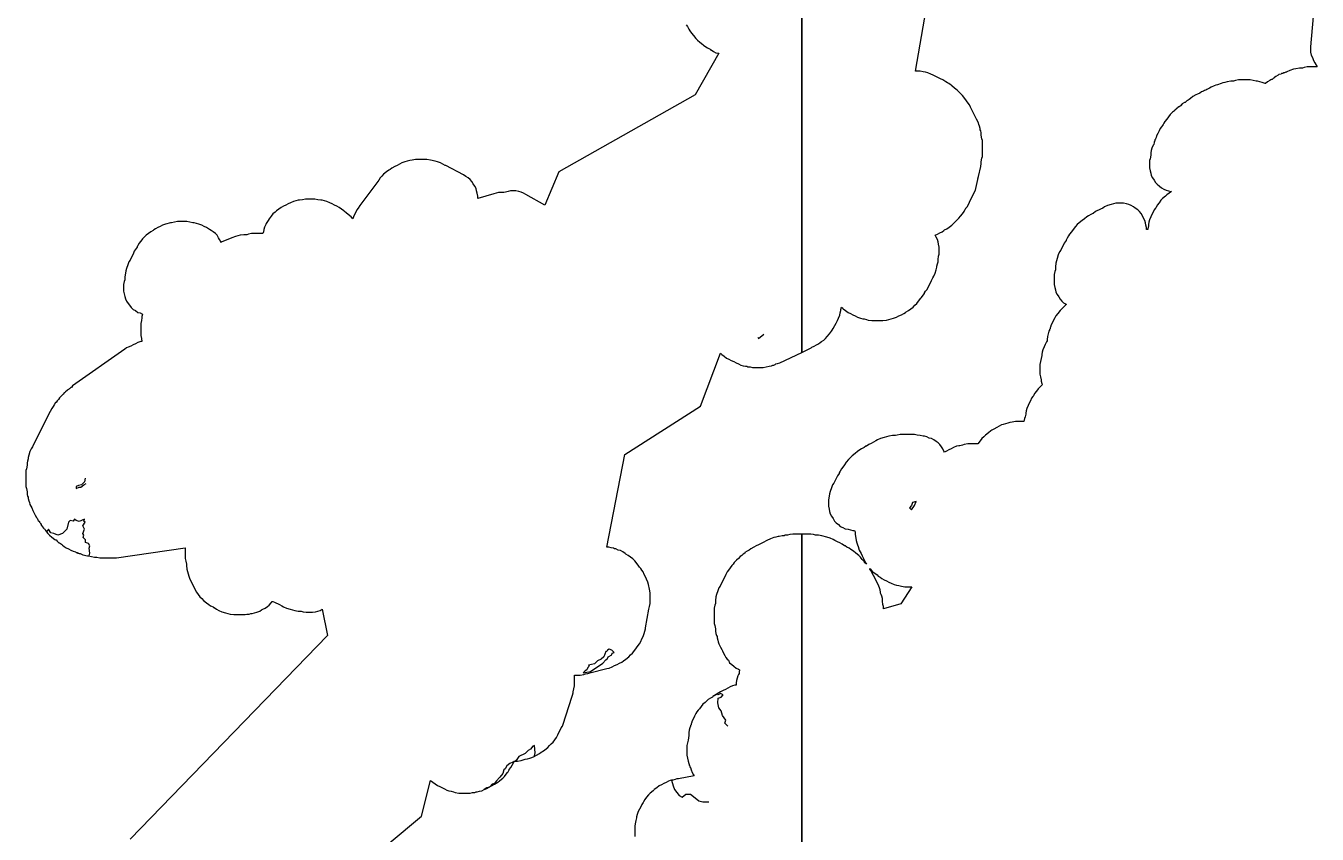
# Model space of a CAD drawing. Header units: metres. Extents: x 0 to 1325, y -1 to 773.
# Drawn here: x 237.58 to 259.38, y 275.21 to 288.84 of the extents above; entities that cross this region are included whole.
import ezdxf

# ---------------------------------------------------------------- set-up
doc = ezdxf.new("R2010")
doc.units = ezdxf.units.M

msp = doc.modelspace()

# ---------------------------------------------------------------- linework, layer by layer
at = {"layer": 'CUT'}
for points in [[(240.95, 272.748), (244.26, 275.508), (244.41, 276.108), (244.53, 276.028), (244.57, 276.008), (244.65, 275.968), (244.69, 275.948), (244.72, 275.938), (244.76, 275.928), (244.8, 275.918), (244.83, 275.908), (244.89, 275.898), (244.94, 275.898), (245.03, 275.898), (245.08, 275.898), (245.12, 275.908), (245.14, 275.908), (245.16, 275.908), (245.18, 275.918), (245.2, 275.918), (245.24, 275.928), (245.28, 275.938), (245.32, 275.958), (245.36, 275.978), (245.4, 275.998), (245.44, 276.018), (245.49, 276.048), (245.52, 276.068), (245.54, 276.078), (245.58, 276.108), (245.63, 276.148), (245.66, 276.178), (245.69, 276.218), (245.71, 276.248), (245.72, 276.258), (245.73, 276.268), (245.74, 276.288), (245.74, 276.298), (245.77, 276.328), (245.79, 276.368), (245.81, 276.408), (245.82, 276.418), (245.83, 276.438), (245.88, 276.438), (245.94, 276.448), (246.01, 276.468), (246.05, 276.478), (246.09, 276.488), (246.12, 276.498), (246.16, 276.518), (246.2, 276.538), (246.25, 276.568), (246.28, 276.588), (246.3, 276.598), (246.34, 276.628), (246.39, 276.668), (246.42, 276.698), (246.45, 276.728), (246.48, 276.758), (246.51, 276.798), (246.54, 276.838), (246.56, 276.878), (246.62, 276.998), (246.64, 277.028), (246.65, 277.058), (246.8, 277.518), (246.81, 277.548), (246.82, 277.588), (246.82, 277.608), (246.83, 277.658), (246.84, 277.708), (246.84, 277.748), (246.84, 277.838), (246.84, 277.888), (246.89, 277.888), (246.94, 277.888), (247, 277.898), (247.03, 277.908), (247.07, 277.918), (247.1, 277.928), (247.39, 277.998), (247.43, 278.008), (247.48, 278.028), (247.52, 278.048), (247.56, 278.068), (247.6, 278.088), (247.64, 278.108), (247.67, 278.128), (247.71, 278.158), (247.76, 278.198), (247.79, 278.228), (247.82, 278.258), (247.86, 278.308), (247.89, 278.348), (247.92, 278.388), (247.94, 278.418), (247.96, 278.458), (247.98, 278.498), (248, 278.538), (248.02, 278.588), (248.03, 278.628), (248.04, 278.668), (248.04, 278.688), (248.1, 278.998), (248.11, 279.048), (248.12, 279.098), (248.12, 279.138), (248.12, 279.228), (248.12, 279.278), (248.11, 279.338), (248.09, 279.418), (248.08, 279.458), (248.06, 279.508), (248.04, 279.548), (248.02, 279.588), (248, 279.628), (247.98, 279.658), (247.96, 279.688), (247.94, 279.708), (247.93, 279.728), (247.9, 279.768), (247.86, 279.818), (247.83, 279.848), (247.79, 279.878), (247.75, 279.908), (247.71, 279.928), (247.7, 279.938), (247.66, 279.968), (247.62, 279.988), (247.58, 279.998), (247.54, 280.018), (247.52, 280.018), (247.5, 280.028), (247.46, 280.038), (247.42, 280.048), (247.39, 280.048), (247.69, 281.608), (248.97, 282.428), (249.31, 283.318), (249.33, 283.298), (249.37, 283.268), (249.41, 283.238), (249.45, 283.218), (249.49, 283.198), (249.53, 283.178), (249.57, 283.158), (249.61, 283.138), (249.65, 283.118), (249.69, 283.108), (249.73, 283.098), (249.75, 283.098), (249.77, 283.088), (249.79, 283.088), (249.81, 283.088), (249.85, 283.078), (249.9, 283.078), (249.99, 283.078), (250.03, 283.078), (250.08, 283.088), (250.13, 283.098), (250.17, 283.108), (250.19, 283.118), (250.2, 283.118), (250.21, 283.118), (250.23, 283.128), (250.24, 283.138), (250.27, 283.148), (250.31, 283.158), (250.68, 283.328), (250.68, 296.198)], [(250.68, 296.198), (250.68, 283.328), (250.84, 283.408), (250.84, 283.408), (250.85, 283.418), (250.89, 283.438), (250.93, 283.458), (250.96, 283.478), (250.99, 283.498), (251.01, 283.518), (251.05, 283.538), (251.08, 283.568), (251.11, 283.598), (251.15, 283.648), (251.18, 283.688), (251.19, 283.708), (251.21, 283.738), (251.24, 283.788), (251.26, 283.828), (251.28, 283.868), (251.3, 283.908), (251.32, 283.958), (251.33, 283.998), (251.34, 284.038), (251.34, 284.058), (251.35, 284.098), (251.37, 284.078), (251.38, 284.068), (251.42, 284.038), (251.46, 284.008), (251.5, 283.988), (251.54, 283.968), (251.58, 283.948), (251.62, 283.928), (251.67, 283.908), (251.71, 283.898), (251.73, 283.898), (251.77, 283.888), (251.8, 283.878), (251.86, 283.868), (251.91, 283.868), (252, 283.868), (252.05, 283.868), (252.11, 283.878), (252.15, 283.888), (252.19, 283.898), (252.23, 283.908), (252.28, 283.928), (252.32, 283.948), (252.36, 283.968), (252.4, 283.988), (252.43, 284.008), (252.44, 284.018), (252.48, 284.038), (252.52, 284.068), (252.56, 284.098), (252.59, 284.128), (252.62, 284.158), (252.65, 284.198), (252.69, 284.248), (252.7, 284.258), (252.73, 284.298), (252.75, 284.328), (252.75, 284.338), (252.77, 284.368), (252.79, 284.388), (252.82, 284.438), (252.83, 284.468), (252.85, 284.508), (252.87, 284.548), (252.89, 284.588), (252.91, 284.618), (252.93, 284.668), (252.95, 284.728), (252.96, 284.768), (252.96, 284.788), (252.97, 284.828), (252.98, 284.858), (252.98, 284.898), (252.99, 284.958), (253, 284.988), (253, 285.028), (253, 285.068), (253, 285.108), (252.99, 285.158), (252.98, 285.198), (252.97, 285.238), (252.95, 285.278), (252.93, 285.308), (252.97, 285.328), (253.01, 285.348), (253.05, 285.368), (253.08, 285.388), (253.09, 285.398), (253.13, 285.418), (253.17, 285.448), (253.21, 285.478), (253.24, 285.508), (253.3, 285.568), (253.33, 285.598), (253.36, 285.628), (253.39, 285.668), (253.42, 285.708), (253.44, 285.748), (253.45, 285.758), (253.45, 285.768), (253.47, 285.788), (253.5, 285.838), (253.51, 285.868), (253.58, 286.008), (253.61, 286.068), (253.62, 286.098), (253.63, 286.148), (253.64, 286.198), (253.65, 286.248), (253.65, 286.258), (253.66, 286.298), (253.7, 286.468), (253.7, 286.478), (253.71, 286.508), (253.71, 286.548), (253.72, 286.608), (253.73, 286.638), (253.73, 286.678), (253.73, 286.868), (253.73, 286.908), (253.72, 286.938), (253.71, 286.998), (253.71, 287.038), (253.7, 287.068), (253.69, 287.088), (253.69, 287.108), (253.68, 287.148), (253.67, 287.178), (253.66, 287.208), (253.63, 287.268), (253.53, 287.468), (253.51, 287.508), (253.49, 287.538), (253.46, 287.578), (253.43, 287.618), (253.39, 287.668), (253.36, 287.698), (253.33, 287.728), (253.3, 287.758), (253.26, 287.788), (253.21, 287.828), (253.2, 287.838), (253.16, 287.868), (253.14, 287.878), (253.11, 287.898), (253.06, 287.928), (253.02, 287.948), (252.94, 287.988), (252.9, 288.008), (252.86, 288.028), (252.81, 288.048), (252.77, 288.058), (252.73, 288.068), (252.68, 288.078), (252.64, 288.078), (252.6, 288.078), (252.83, 289.418)], [(248.73, 288.858), (248.75, 288.828), (248.77, 288.788), (248.79, 288.758), (248.82, 288.718), (248.85, 288.678), (248.89, 288.628), (248.92, 288.598), (248.96, 288.568), (249.01, 288.528), (249.02, 288.518), (249.06, 288.488), (249.09, 288.468), (249.13, 288.448), (249.14, 288.438), (249.15, 288.438), (249.19, 288.408), (249.23, 288.388), (249.27, 288.378), (249.28, 288.378), (248.88, 287.678), (246.58, 286.378), (246.34, 285.818), (246.02, 285.998), (245.98, 286.018), (245.94, 286.038), (245.9, 286.048), (245.85, 286.058), (245.81, 286.058), (245.76, 286.058), (245.72, 286.048), (245.68, 286.038), (245.65, 286.028), (245.63, 286.028), (245.61, 286.028), (245.56, 286.028), (245.52, 286.018), (245.48, 286.008), (245.21, 285.928), (245.21, 285.968), (245.2, 286.018), (245.19, 286.058), (245.18, 286.098), (245.16, 286.138), (245.13, 286.178), (245.11, 286.218), (245.08, 286.248), (245.05, 286.278), (245.01, 286.298), (244.97, 286.328), (244.67, 286.488), (244.66, 286.488), (244.62, 286.508), (244.58, 286.528), (244.53, 286.548), (244.49, 286.558), (244.41, 286.578), (244.35, 286.588), (244.3, 286.588), (244.21, 286.588), (244.16, 286.588), (244.1, 286.578), (244.06, 286.568), (244.02, 286.558), (243.98, 286.548), (243.93, 286.528), (243.89, 286.508), (243.85, 286.488), (243.81, 286.468), (243.76, 286.438), (243.73, 286.418), (243.71, 286.408), (243.67, 286.378), (243.62, 286.338), (243.59, 286.308), (243.56, 286.278), (243.54, 286.238), (243.52, 286.218), (243.22, 285.808), (243.19, 285.768), (243.17, 285.738), (243.15, 285.698), (243.13, 285.658), (243.11, 285.618), (243.1, 285.588), (243.07, 285.618), (243.02, 285.658), (242.99, 285.688), (242.96, 285.708), (242.95, 285.718), (242.91, 285.748), (242.87, 285.778), (242.83, 285.798), (242.79, 285.818), (242.75, 285.838), (242.71, 285.858), (242.66, 285.878), (242.62, 285.888), (242.58, 285.898), (242.56, 285.898), (242.51, 285.908), (242.46, 285.918), (242.42, 285.918), (242.34, 285.918), (242.3, 285.918), (242.25, 285.908), (242.2, 285.898), (242.18, 285.898), (242.1, 285.878), (242.05, 285.858), (242.01, 285.838), (241.97, 285.818), (241.93, 285.798), (241.89, 285.778), (241.85, 285.748), (241.81, 285.718), (241.8, 285.708), (241.79, 285.698), (241.75, 285.668), (241.72, 285.628), (241.69, 285.588), (241.67, 285.558), (241.64, 285.508), (241.63, 285.488), (241.61, 285.448), (241.6, 285.408), (241.59, 285.368), (241.58, 285.338), (241.43, 285.338), (241.39, 285.338), (241.34, 285.328), (241.31, 285.318), (241.29, 285.318), (241.26, 285.318), (241.2, 285.308), (241.16, 285.298), (241.12, 285.288), (241.06, 285.268), (241.02, 285.248), (240.89, 285.198), (240.87, 285.188), (240.87, 285.198), (240.85, 285.238), (240.83, 285.268), (240.81, 285.308), (240.78, 285.338), (240.74, 285.368), (240.71, 285.388), (240.68, 285.408), (240.63, 285.438), (240.59, 285.458), (240.55, 285.478), (240.5, 285.498), (240.42, 285.518), (240.4, 285.518), (240.35, 285.528), (240.3, 285.538), (240.26, 285.538), (240.18, 285.538), (240.14, 285.538), (240.09, 285.528), (240.04, 285.518), (240.02, 285.518), (239.94, 285.498), (239.89, 285.478), (239.85, 285.458), (239.81, 285.438), (239.77, 285.418), (239.74, 285.398), (239.73, 285.388), (239.69, 285.368), (239.65, 285.338), (239.61, 285.308), (239.58, 285.278), (239.55, 285.248), (239.52, 285.208), (239.49, 285.168), (239.47, 285.128), (239.46, 285.118), (239.46, 285.108), (239.44, 285.088), (239.41, 285.038), (239.4, 285.008), (239.34, 284.888), (239.32, 284.858), (239.3, 284.808), (239.28, 284.748), (239.27, 284.708), (239.26, 284.668), (239.25, 284.608), (239.25, 284.578), (239.25, 284.558), (239.24, 284.528), (239.23, 284.478), (239.23, 284.438), (239.23, 284.408), (239.23, 284.368), (239.24, 284.318), (239.25, 284.278), (239.26, 284.238), (239.28, 284.198), (239.31, 284.158), (239.33, 284.128), (239.36, 284.088), (239.39, 284.058), (239.43, 284.038), (239.47, 284.008), (239.51, 283.998), (239.55, 283.978), (239.54, 283.938), (239.54, 283.918), (239.53, 283.868), (239.52, 283.818), (239.52, 283.778), (239.52, 283.658), (239.52, 283.618), (239.53, 283.568), (239.54, 283.518), (239.52, 283.518), (239.47, 283.498), (239.43, 283.478), (239.39, 283.458), (239.35, 283.438), (239.31, 283.418), (239.28, 283.408), (239.25, 283.388), (238.37, 282.768), (238.35, 282.738), (238.34, 282.738), (238.32, 282.718), (238.31, 282.718), (238.3, 282.708), (238.28, 282.698), (238.28, 282.688), (238.25, 282.668), (238.24, 282.658), (238.23, 282.648), (238.21, 282.628), (238.18, 282.598), (238.15, 282.568), (238.13, 282.538), (238.12, 282.528), (238.11, 282.518), (238.09, 282.488), (238.08, 282.488), (238.06, 282.448), (238.04, 282.418), (238.02, 282.388), (237.99, 282.338), (237.97, 282.298), (237.73, 281.818), (237.71, 281.778), (237.69, 281.738), (237.67, 281.708), (237.65, 281.658), (237.63, 281.598), (237.62, 281.558), (237.62, 281.538), (237.61, 281.498), (237.6, 281.468), (237.6, 281.428), (237.59, 281.368), (237.58, 281.338), (237.58, 281.298), (237.58, 281.108), (237.58, 281.068), (237.59, 281.038), (237.6, 280.978), (237.6, 280.938), (237.61, 280.908), (237.62, 280.888), (237.62, 280.868), (237.63, 280.828), (237.64, 280.798), (237.65, 280.768), (237.68, 280.708), (237.7, 280.668), (237.74, 280.588), (237.76, 280.548), (237.77, 280.538), (237.78, 280.508), (237.79, 280.498), (237.81, 280.478), (237.81, 280.468), (237.82, 280.458), (237.83, 280.448), (237.84, 280.428), (237.84, 280.418), (237.85, 280.408), (237.86, 280.388), (237.88, 280.368), (237.89, 280.358), (237.9, 280.348), (237.91, 280.328), (237.95, 280.278), (237.98, 280.248), (238.02, 280.218), (238.07, 280.178), (238.08, 280.168), (238.09, 280.168), (238.11, 280.148), (238.12, 280.138), (238.14, 280.118), (238.15, 280.118), (238.18, 280.098), (238.2, 280.078), (238.23, 280.058), (238.26, 280.038), (238.3, 280.018), (238.34, 279.998), (238.38, 279.978), (238.42, 279.968), (238.43, 279.958), (238.45, 279.958), (238.45, 279.948), (238.46, 279.948), (238.47, 279.948), (238.48, 279.938), (238.49, 279.938), (238.5, 279.938), (238.54, 279.918), (238.62, 279.898), (238.64, 279.898), (238.69, 279.888), (238.74, 279.878), (238.78, 279.878), (238.83, 279.868), (238.87, 279.868), (239.05, 279.868), (239.11, 279.868), (240.27, 280.038), (240.27, 279.898), (240.27, 279.858), (240.28, 279.808), (240.29, 279.758), (240.29, 279.738), (240.3, 279.678), (240.31, 279.638), (240.32, 279.598), (240.33, 279.558), (240.35, 279.508), (240.37, 279.468), (240.44, 279.328), (240.46, 279.288), (240.49, 279.248), (240.52, 279.208), (240.55, 279.178), (240.58, 279.148), (240.63, 279.108), (240.67, 279.078), (240.7, 279.058), (240.74, 279.038), (240.75, 279.028), (240.76, 279.028), (240.8, 278.998), (240.84, 278.978), (240.89, 278.958), (240.95, 278.938), (240.99, 278.928), (241.03, 278.918), (241.09, 278.908), (241.14, 278.908), (241.23, 278.908), (241.28, 278.908), (241.31, 278.918), (241.34, 278.918), (241.35, 278.918), (241.38, 278.928), (241.4, 278.928), (241.44, 278.938), (241.48, 278.948), (241.53, 278.968), (241.56, 278.988), (241.58, 278.998), (241.62, 279.018), (241.66, 279.048), (241.69, 279.068), (241.72, 279.108), (241.74, 279.128), (241.75, 279.128), (241.78, 279.118), (241.86, 279.078), (241.9, 279.058), (241.93, 279.038), (241.98, 279.018), (242.04, 278.998), (242.08, 278.988), (242.12, 278.978), (242.18, 278.968), (242.21, 278.968), (242.23, 278.968), (242.26, 278.958), (242.31, 278.948), (242.35, 278.948), (242.38, 278.948), (242.42, 278.948), (242.47, 278.958), (242.51, 278.968), (242.55, 278.978), (242.58, 278.998), (242.67, 278.558), (239.34, 275.118)], [(259.31, 288.998), (259.27, 288.488), (259.27, 288.438), (259.27, 288.398), (259.28, 288.348), (259.3, 288.308), (259.32, 288.258), (259.34, 288.218), (259.38, 288.148), (259.26, 288.148), (259.21, 288.148), (259.16, 288.138), (259.13, 288.128), (259.12, 288.128), (259.08, 288.128), (259.02, 288.118), (258.98, 288.108), (258.92, 288.088), (258.87, 288.068), (258.86, 288.058), (258.85, 288.058), (258.83, 288.048), (258.82, 288.048), (258.81, 288.048), (258.8, 288.038), (258.78, 288.038), (258.77, 288.028), (258.74, 288.018), (258.73, 288.018), (258.72, 288.008), (258.68, 287.988), (258.66, 287.968), (258.65, 287.958), (258.64, 287.958), (258.62, 287.938), (258.61, 287.938), (258.6, 287.928), (258.58, 287.918), (258.54, 287.898), (258.51, 287.868), (258.5, 287.868), (258.45, 287.888), (258.41, 287.898), (258.37, 287.908), (258.35, 287.908), (258.3, 287.918), (258.25, 287.928), (258.21, 287.928), (258.1, 287.928), (258.05, 287.928), (258, 287.918), (257.97, 287.908), (257.96, 287.908), (257.92, 287.908), (257.86, 287.898), (257.82, 287.888), (257.79, 287.878), (257.76, 287.868), (257.7, 287.848), (257.67, 287.838), (257.64, 287.828), (257.59, 287.808), (257.56, 287.788), (257.52, 287.768), (257.5, 287.758), (257.48, 287.748), (257.46, 287.738), (257.43, 287.728), (257.4, 287.708), (257.36, 287.688), (257.33, 287.678), (257.28, 287.648), (257.24, 287.618), (257.22, 287.598), (257.2, 287.588), (257.18, 287.578), (257.15, 287.548), (257.14, 287.548), (257.1, 287.528), (257.08, 287.498), (257.07, 287.498), (257.07, 287.488), (257.06, 287.488), (257.05, 287.478), (257.04, 287.478), (257.04, 287.468), (257.03, 287.468), (257.03, 287.458), (257.02, 287.458), (257.01, 287.448), (257, 287.448), (257, 287.438), (256.99, 287.428), (256.98, 287.418), (256.97, 287.418), (256.97, 287.408), (256.94, 287.388), (256.93, 287.378), (256.91, 287.358), (256.9, 287.348), (256.87, 287.308), (256.84, 287.268), (256.81, 287.228), (256.79, 287.198), (256.78, 287.178), (256.77, 287.158), (256.75, 287.138), (256.73, 287.108), (256.71, 287.068), (256.69, 287.028), (256.67, 286.988), (256.66, 286.958), (256.65, 286.938), (256.65, 286.928), (256.64, 286.918), (256.64, 286.898), (256.63, 286.888), (256.63, 286.878), (256.63, 286.868), (256.62, 286.848), (256.62, 286.838), (256.61, 286.828), (256.59, 286.778), (256.58, 286.738), (256.57, 286.698), (256.57, 286.658), (256.56, 286.598), (256.55, 286.568), (256.55, 286.528), (256.55, 286.488), (256.55, 286.448), (256.56, 286.398), (256.57, 286.358), (256.58, 286.318), (256.6, 286.278), (256.63, 286.238), (256.65, 286.198), (256.68, 286.168), (256.72, 286.138), (256.75, 286.108), (256.79, 286.088), (256.83, 286.068), (256.87, 286.058), (256.92, 286.048), (256.88, 286.018), (256.84, 285.988), (256.83, 285.978), (256.82, 285.968), (256.77, 285.928), (256.74, 285.898), (256.71, 285.858), (256.68, 285.818), (256.66, 285.778), (256.65, 285.768), (256.63, 285.738), (256.61, 285.698), (256.59, 285.658), (256.57, 285.618), (256.55, 285.568), (256.54, 285.528), (256.53, 285.488), (256.53, 285.468), (256.52, 285.418), (256.52, 285.408), (256.51, 285.408), (256.5, 285.408), (256.5, 285.438), (256.49, 285.478), (256.48, 285.518), (256.47, 285.558), (256.45, 285.598), (256.43, 285.638), (256.41, 285.678), (256.38, 285.708), (256.35, 285.738), (256.31, 285.768), (256.28, 285.788), (256.24, 285.808), (256.2, 285.828), (256.16, 285.838), (256.11, 285.848), (256.07, 285.848), (256.03, 285.848), (255.98, 285.848), (255.94, 285.838), (255.9, 285.828), (255.84, 285.808), (255.79, 285.788), (255.76, 285.768), (255.72, 285.748), (255.64, 285.708), (255.6, 285.678), (255.59, 285.678), (255.56, 285.658), (255.52, 285.638), (255.49, 285.618), (255.45, 285.588), (255.41, 285.558), (255.36, 285.518), (255.33, 285.488), (255.3, 285.458), (255.26, 285.408), (255.23, 285.368), (255.2, 285.328), (255.18, 285.298), (255.16, 285.258), (255.14, 285.228), (255.14, 285.218), (255.11, 285.178), (255.05, 285.058), (255.03, 285.028), (255.01, 284.978), (254.99, 284.918), (254.98, 284.878), (254.97, 284.838), (254.96, 284.778), (254.96, 284.748), (254.96, 284.728), (254.95, 284.698), (254.94, 284.648), (254.94, 284.608), (254.94, 284.518), (254.94, 284.478), (254.95, 284.428), (254.96, 284.388), (254.97, 284.348), (254.99, 284.308), (255.02, 284.268), (255.04, 284.228), (255.07, 284.198), (255.1, 284.168), (255.14, 284.148), (255.15, 284.138), (255.13, 284.128), (255.1, 284.098), (255.07, 284.068), (255.04, 284.038), (255, 283.988), (254.97, 283.948), (254.95, 283.918), (254.93, 283.878), (254.91, 283.838), (254.89, 283.798), (254.88, 283.758), (254.87, 283.748), (254.87, 283.728), (254.86, 283.718), (254.86, 283.708), (254.85, 283.688), (254.84, 283.648), (254.83, 283.598), (254.82, 283.548), (254.82, 283.528), (254.81, 283.508), (254.79, 283.468), (254.77, 283.428), (254.75, 283.378), (254.74, 283.338), (254.73, 283.298), (254.73, 283.278), (254.71, 283.178), (254.7, 283.128), (254.7, 283.088), (254.7, 283.008), (254.7, 282.968), (254.71, 282.918), (254.72, 282.868), (254.72, 282.848), (254.73, 282.808), (254.74, 282.788), (254.73, 282.778), (254.7, 282.748), (254.67, 282.718), (254.64, 282.678), (254.61, 282.638), (254.59, 282.598), (254.58, 282.588), (254.56, 282.558), (254.54, 282.518), (254.52, 282.478), (254.5, 282.438), (254.48, 282.388), (254.47, 282.348), (254.46, 282.308), (254.46, 282.288), (254.45, 282.248), (254.44, 282.218), (254.43, 282.168), (254.34, 282.168), (254.29, 282.168), (254.23, 282.158), (254.19, 282.148), (254.16, 282.138), (254.12, 282.128), (254.08, 282.118), (254.05, 282.108), (254.01, 282.088), (253.97, 282.068), (253.92, 282.038), (253.89, 282.018), (253.87, 282.008), (253.83, 281.978), (253.78, 281.938), (253.75, 281.908), (253.72, 281.878), (253.69, 281.838), (253.65, 281.788), (253.62, 281.788), (253.53, 281.788), (253.48, 281.788), (253.42, 281.778), (253.39, 281.768), (253.35, 281.758), (253.33, 281.758), (253.29, 281.748), (253.24, 281.728), (253.2, 281.708), (253.16, 281.688), (253.12, 281.668), (253.09, 281.648), (253.08, 281.668), (253.06, 281.708), (253.04, 281.738), (253.01, 281.778), (252.98, 281.808), (252.95, 281.828), (252.91, 281.858), (252.87, 281.878), (252.83, 281.888), (252.79, 281.908), (252.75, 281.918), (252.73, 281.918), (252.68, 281.928), (252.63, 281.938), (252.58, 281.948), (252.54, 281.948), (252.38, 281.948), (252.34, 281.948), (252.29, 281.938), (252.26, 281.928), (252.24, 281.928), (252.21, 281.928), (252.15, 281.918), (252.07, 281.898), (252.01, 281.878), (251.96, 281.858), (251.93, 281.838), (251.89, 281.818), (251.85, 281.798), (251.81, 281.778), (251.77, 281.748), (251.76, 281.748), (251.73, 281.728), (251.69, 281.708), (251.66, 281.688), (251.62, 281.658), (251.58, 281.628), (251.53, 281.588), (251.5, 281.558), (251.47, 281.528), (251.43, 281.478), (251.4, 281.438), (251.37, 281.398), (251.35, 281.368), (251.33, 281.328), (251.31, 281.298), (251.31, 281.288), (251.28, 281.248), (251.22, 281.128), (251.2, 281.098), (251.18, 281.048), (251.16, 280.988), (251.15, 280.948), (251.14, 280.908), (251.13, 280.848), (251.13, 280.798), (251.13, 280.778), (251.13, 280.738), (251.14, 280.688), (251.15, 280.648), (251.16, 280.608), (251.18, 280.568), (251.21, 280.528), (251.23, 280.488), (251.26, 280.458), (251.3, 280.428), (251.33, 280.398), (251.37, 280.378), (251.41, 280.358), (251.46, 280.348), (251.5, 280.338), (251.54, 280.328), (251.57, 280.328), (251.58, 280.308), (251.58, 280.298), (251.58, 280.288), (251.58, 280.258), (251.59, 280.198), (251.6, 280.158), (251.61, 280.118), (251.62, 280.088), (251.63, 280.058), (251.65, 279.998), (251.68, 279.938), (251.7, 279.898), (251.72, 279.858), (251.74, 279.818), (251.76, 279.778), (251.77, 279.758), (251.74, 279.788), (251.73, 279.808), (251.72, 279.818), (251.71, 279.828), (251.7, 279.838), (251.67, 279.878), (251.64, 279.908), (251.59, 279.948), (251.55, 279.978), (251.51, 280.008), (251.48, 280.028), (251.44, 280.048), (251.41, 280.068), (251.4, 280.068), (251.36, 280.098), (251.32, 280.118), (251.28, 280.138), (251.24, 280.158), (251.21, 280.178), (251.16, 280.198), (251.1, 280.218), (251.02, 280.238), (250.96, 280.248), (250.93, 280.248), (250.91, 280.248), (250.88, 280.258), (250.83, 280.268), (250.79, 280.268), (250.68, 280.268), (250.68, 210.048)], [(250.68, 210.048), (250.68, 280.268), (250.57, 280.268), (250.57, 280.268), (250.53, 280.268), (250.48, 280.258), (250.44, 280.248), (250.43, 280.248), (250.4, 280.248), (250.38, 280.238), (250.35, 280.238), (250.3, 280.228), (250.28, 280.228), (250.24, 280.218), (250.21, 280.208), (250.15, 280.188), (250.09, 280.158), (250.03, 280.128), (249.97, 280.098), (249.95, 280.088), (249.91, 280.068), (249.87, 280.048), (249.82, 280.018), (249.79, 279.998), (249.76, 279.978), (249.72, 279.958), (249.72, 279.948), (249.69, 279.928), (249.68, 279.918), (249.67, 279.908), (249.64, 279.888), (249.61, 279.858), (249.58, 279.828), (249.56, 279.808), (249.55, 279.798), (249.54, 279.788), (249.52, 279.758), (249.5, 279.738), (249.47, 279.698), (249.44, 279.658), (249.42, 279.628), (249.4, 279.588), (249.38, 279.548), (249.36, 279.508), (249.34, 279.468), (249.32, 279.428), (249.3, 279.388), (249.28, 279.358), (249.26, 279.308), (249.24, 279.248), (249.23, 279.208), (249.22, 279.148), (249.22, 279.118), (249.22, 279.098), (249.21, 279.068), (249.2, 279.018), (249.2, 278.978), (249.2, 278.798), (249.2, 278.758), (249.21, 278.728), (249.22, 278.668), (249.22, 278.628), (249.23, 278.588), (249.24, 278.558), (249.25, 278.538), (249.25, 278.518), (249.26, 278.478), (249.27, 278.448), (249.28, 278.418), (249.31, 278.358), (249.33, 278.318), (249.34, 278.298), (249.36, 278.258), (249.38, 278.218), (249.4, 278.188), (249.42, 278.158), (249.44, 278.138), (249.46, 278.098), (249.5, 278.068), (249.53, 278.038), (249.57, 278.008), (249.61, 277.988), (249.63, 277.978), (249.62, 277.938), (249.62, 277.918), (249.61, 277.898), (249.6, 277.878), (249.59, 277.838), (249.58, 277.798), (249.57, 277.758), (249.57, 277.728), (249.57, 277.718), (249.55, 277.718), (249.51, 277.708), (249.47, 277.688), (249.39, 277.648), (249.35, 277.628), (249.31, 277.608), (249.18, 277.528), (249.17, 277.518), (249.14, 277.498), (249.1, 277.478), (249.07, 277.448), (249.06, 277.438), (249.05, 277.428), (249.01, 277.398), (248.98, 277.358), (248.95, 277.318), (248.93, 277.298), (248.91, 277.268), (248.89, 277.238), (248.87, 277.198), (248.85, 277.158), (248.83, 277.118), (248.82, 277.078), (248.81, 277.068), (248.81, 277.048), (248.8, 277.038), (248.8, 277.028), (248.79, 276.998), (248.78, 276.958), (248.77, 276.918), (248.77, 276.878), (248.77, 276.868), (248.76, 276.788), (248.75, 276.748), (248.74, 276.698), (248.74, 276.658), (248.74, 276.578), (248.74, 276.538), (248.75, 276.488), (248.76, 276.438), (248.77, 276.398), (248.78, 276.378), (248.78, 276.368), (248.79, 276.358), (248.79, 276.338), (248.8, 276.328), (248.81, 276.288), (248.83, 276.248), (248.85, 276.208), (248.86, 276.188), (248.6, 276.138), (248.57, 276.138), (248.54, 276.128), (248.5, 276.118), (248.46, 276.108), (248.43, 276.098), (248.39, 276.078), (248.35, 276.058), (248.31, 276.038), (248.27, 276.018), (248.23, 275.988), (248.19, 275.958), (248.18, 275.948), (248.17, 275.938), (248.12, 275.898), (248.09, 275.868), (248.06, 275.828), (248.03, 275.788), (248.01, 275.748), (248, 275.738), (247.98, 275.708), (247.96, 275.668), (247.94, 275.628), (247.92, 275.588), (247.9, 275.538), (247.89, 275.498), (247.89, 275.478), (247.88, 275.438), (247.87, 275.408), (247.86, 275.348), (247.86, 275.298), (247.86, 275.208), (247.86, 275.168)]]:
    msp.add_lwpolyline(points, dxfattribs=at)
msp.add_lwpolyline([(251.87, 279.638), (251.91, 279.608), (251.95, 279.578), (251.97, 279.558), (252, 279.538), (252.03, 279.518), (252.07, 279.498), (252.11, 279.478), (252.15, 279.458), (252.19, 279.438), (252.24, 279.418), (252.28, 279.408), (252.32, 279.398), (252.36, 279.388), (252.42, 279.378), (252.47, 279.378), (252.54, 279.378), (252.35, 279.088), (252.06, 279.008), (252.06, 279.048), (252.05, 279.078), (252.04, 279.138), (252.04, 279.178), (252.03, 279.218), (252.02, 279.248), (252.01, 279.268), (252.01, 279.288), (252, 279.328), (251.99, 279.358), (251.98, 279.388), (251.95, 279.448), (251.93, 279.488), (251.91, 279.528), (251.89, 279.568), (251.87, 279.608), (251.85, 279.648), (251.83, 279.678), (251.83, 279.688), (251.84, 279.678), (251.87, 279.638)], close=True, dxfattribs=at)
at = {"layer": 'SCORE'}
for points in [[(249.94, 283.588), (249.95, 283.568), (250.04, 283.638)], [(238.58, 281.208), (238.57, 281.148), (238.52, 281.098), (238.47, 281.088), (238.43, 281.068), (238.43, 281.038), (238.48, 281.058), (238.51, 281.058), (238.56, 281.098), (238.6, 281.118)], [(252.58, 280.748), (252.61, 280.818), (252.55, 280.798), (252.53, 280.748), (252.5, 280.708), (252.53, 280.678), (252.58, 280.748)], [(238.59, 280.168), (238.55, 280.208), (238.56, 280.248), (238.54, 280.278), (238.57, 280.348), (238.54, 280.408), (238.58, 280.468), (238.56, 280.488), (238.57, 280.518), (238.54, 280.508), (238.52, 280.498), (238.48, 280.478), (238.43, 280.498), (238.4, 280.518), (238.38, 280.488), (238.33, 280.498), (238.3, 280.468), (238.27, 280.348), (238.2, 280.278), (238.12, 280.248), (238.05, 280.278), (238, 280.288), (237.96, 280.348), (237.93, 280.308), (237.95, 280.278), (237.98, 280.248), (238.02, 280.218), (238.07, 280.178), (238.08, 280.168), (238.09, 280.168), (238.11, 280.148), (238.12, 280.138), (238.14, 280.118), (238.15, 280.118), (238.18, 280.098), (238.2, 280.078), (238.23, 280.058), (238.26, 280.038), (238.3, 280.018), (238.34, 279.998), (238.38, 279.978), (238.42, 279.968), (238.43, 279.958), (238.45, 279.958), (238.45, 279.948), (238.46, 279.948), (238.47, 279.948), (238.48, 279.938), (238.49, 279.938), (238.5, 279.938), (238.54, 279.918), (238.62, 279.898), (238.64, 279.898), (238.65, 279.898), (238.66, 279.948), (238.65, 280.028), (238.66, 280.068), (238.64, 280.108), (238.59, 280.128), (238.59, 280.168)], [(247.51, 278.268), (247.47, 278.308), (247.43, 278.328), (247.4, 278.308), (247.39, 278.288), (247.37, 278.288), (247.34, 278.198), (247.29, 278.158), (247.23, 278.128), (247.18, 278.078), (247.08, 278.058), (247.09, 278.038), (247.07, 278.018), (247.05, 277.978), (247.02, 277.958), (246.99, 277.928), (247.11, 277.948), (247.32, 278.088), (247.37, 278.148), (247.4, 278.168), (247.41, 278.198), (247.47, 278.228), (247.48, 278.258), (247.51, 278.268)], [(249.43, 277.028), (249.38, 277.078), (249.4, 277.128), (249.34, 277.208), (249.32, 277.288), (249.28, 277.338), (249.26, 277.418), (249.27, 277.498), (249.32, 277.518), (249.35, 277.558), (249.31, 277.578), (249.27, 277.558), (249.25, 277.568), (249.18, 277.528), (249.17, 277.518), (249.14, 277.498), (249.1, 277.478), (249.07, 277.448), (249.06, 277.438), (249.05, 277.428), (249.01, 277.398), (248.98, 277.358), (248.95, 277.318), (248.93, 277.298), (248.91, 277.268), (248.89, 277.238), (248.87, 277.198), (248.85, 277.158), (248.83, 277.118), (248.82, 277.078), (248.81, 277.068), (248.81, 277.048), (248.8, 277.038), (248.8, 277.028), (248.79, 276.998), (248.78, 276.958), (248.77, 276.918), (248.77, 276.878), (248.77, 276.868), (248.76, 276.788), (248.75, 276.748), (248.74, 276.698), (248.74, 276.658), (248.74, 276.578), (248.74, 276.538), (248.75, 276.488), (248.76, 276.438), (248.77, 276.398), (248.78, 276.378), (248.78, 276.368), (248.79, 276.358), (248.79, 276.338), (248.8, 276.328), (248.81, 276.288), (248.83, 276.248), (248.85, 276.208), (248.86, 276.188), (248.6, 276.138), (248.57, 276.138), (248.54, 276.128), (248.5, 276.118), (248.48, 276.118), (248.51, 276.018), (248.53, 275.958), (248.57, 275.908), (248.61, 275.858), (248.66, 275.828), (248.72, 275.878)], [(246.01, 276.568), (245.9, 276.518), (245.86, 276.448), (245.84, 276.438), (245.88, 276.438), (245.94, 276.448), (246.01, 276.468), (246.05, 276.478), (246.09, 276.488), (246.12, 276.498), (246.16, 276.518), (246.17, 276.528), (246.18, 276.578), (246.17, 276.698), (246.14, 276.688), (246.1, 276.638), (246.06, 276.618), (246.01, 276.568)], [(245.63, 276.228), (245.58, 276.168), (245.52, 276.098), (245.49, 276.058), (245.45, 276.048), (245.42, 276.008), (245.44, 276.018), (245.49, 276.048), (245.52, 276.068), (245.54, 276.078), (245.58, 276.108), (245.63, 276.148), (245.66, 276.178), (245.69, 276.218), (245.71, 276.248), (245.72, 276.258), (245.73, 276.268), (245.74, 276.288), (245.74, 276.298), (245.77, 276.328), (245.79, 276.368), (245.81, 276.408), (245.82, 276.418), (245.8, 276.418), (245.75, 276.398), (245.7, 276.358), (245.67, 276.308), (245.65, 276.288), (245.63, 276.228)], [(245.32, 275.958), (245.36, 275.978), (245.4, 275.998), (245.36, 275.988), (245.32, 275.958)], [(248.72, 275.878), (248.8, 275.878), (248.88, 275.818), (248.94, 275.768), (249.01, 275.748), (249.11, 275.748)]]:
    msp.add_lwpolyline(points, dxfattribs=at)

doc.saveas('drawing.dxf')
